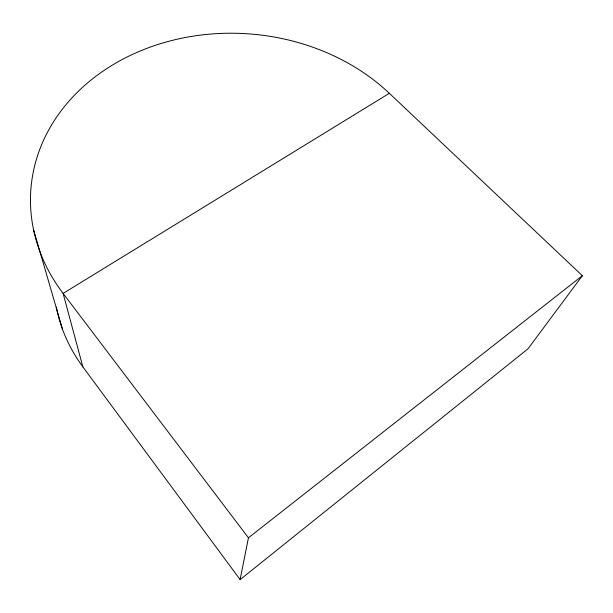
<?xml version="1.0" encoding="UTF-8"?>
<svg xmlns="http://www.w3.org/2000/svg" width="613" height="613" viewBox="0 0 613 613"><rect width="100%" height="100%" fill="white"/><g stroke="black" fill="none" stroke-linecap="round" stroke-linejoin="round"><path stroke-width="0.92" d="M240.12 579.614L248.449 537.808L582.35 275.704L389.347 93.299A206.106 171.249 4.1 0 0 111.405 65.691A206.106 171.249 4.1 0 0 63.101 293.412L82.878 366.88L240.12 579.614L528 348.797L582.35 275.704M389.347 93.299L63.101 293.412L248.449 537.808M33.5 229.492L62.572 329.48M82.878 366.88A177.532 155.426 3.7 0 1 56.319 307.029"/></g></svg>
